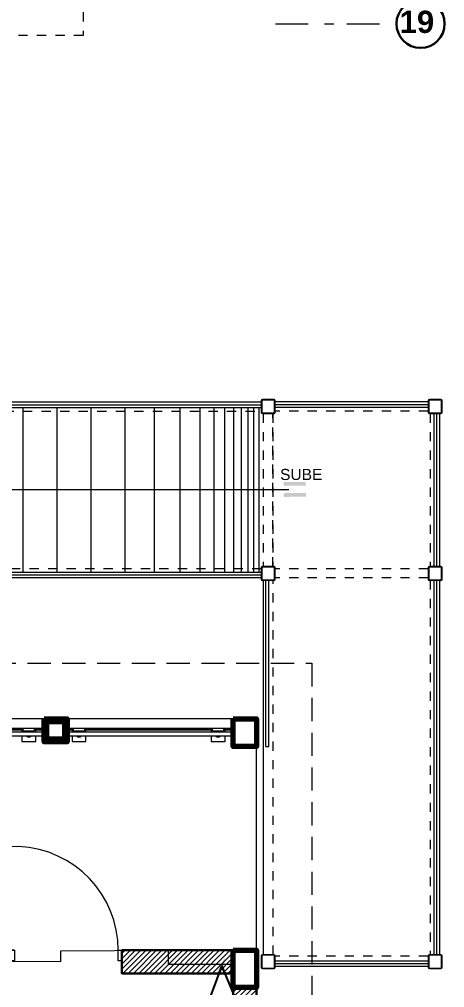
# Model space of a CAD drawing. Header units: millimetres. Extents: x 1 to 121, y 0 to 90.
# Drawn here: x 104.78 to 109.37, y 22.21 to 32.66 of the extents above; entities that cross this region are included whole.
import ezdxf
from ezdxf import colors
from ezdxf.entities.mleader import LeaderData, LeaderLine
from ezdxf.enums import TextEntityAlignment as Align
from ezdxf.math import Vec2, Vec3

# ---------------------------------------------------------------- set-up
doc = ezdxf.new("R2010")
doc.units = ezdxf.units.MM
for name, pattern in [('DASHED2', [0.375, 0.25, -0.125]), ('Dot & Dashed', [0.670278, 0.352778, -0.176389, 0, -0.141111]), ('HIDDEN2', [0.1875, 0.125, -0.0625])]:
    doc.linetypes.add(name, pattern=pattern)
for name, color, linetype, lineweight in [('A-FLOR-HRAL', 11, 'Continuous', 9), ('COLUMNAS 50', 32, 'Continuous', 70), ('COLUMNAS REFOR.', 40, 'Continuous', 25), ('Cotas varias El', 253, 'Continuous', 13), ('Equipamiento SR', 23, 'Continuous', 0), ('flechas', 180, 'Continuous', 15), ('GRAFO 02', 7, 'Continuous', 20), ('GRAFO 4', 7, 'Continuous', 30), ('GRAFO00', 7, 'Continuous', 0), ('Letras El', 9, 'Continuous', 5), ('letras sr', 7, 'Continuous', 5), ('MK-LINEAS GENERALES', 7, 'Continuous', 15), ('Muebles', 252, 'Continuous', 0), ('proyecciones', 1, 'DASHED2', 5), ('Puertas El', 21, 'Continuous', 15)]:
    doc.layers.add(name, color=color, linetype=linetype, lineweight=lineweight)
doc.layers.add('Structural - Combined_Pen_No__161', color=7, linetype='Continuous', lineweight=13, true_color=0x6a6a6a)
doc.styles.add('Generales', font='trebuc.ttf', dxfattribs={"height": 0.1})
doc.styles.add('GENERATED_STYLE_1', font='arialbd.ttf')
doc.styles.add('GENERATED_STYLE_2', font='arial.ttf')

# ---------------------------------------------------------------- blocks, each defined once
blk = doc.blocks.new('Barandilla - 50 x 12mm-V87-Nivel 2')
at = {"layer": 'A-FLOR-HRAL'}
for p, q in [((-27, 93), (-88, 93)), ((-88, 93), (-88, 18)), ((-88, 18), (-88, -57)), ((34, 93), (13, 93)), ((25, 3), (25, 34)), ((27, 79), (57, 79)), ((27, 79), (27, -40)), ((57, 79), (57, -40)), ((-88, -57), (-27, -57)), ((13, -57), (34, -57)), ((57, -40), (27, -40))]:
    blk.add_line(p, q, dxfattribs=at)
for centre, radius, start, end in [((-1, 18), 39.4, 144.0345, 215.4043), ((-19, -78), 120, 93.5651, 96.3187), ((-19, -78), 120, 68.282, 74.173), ((-18, 114), 120, 285.3487, 291.1568), ((-18, 114), 120, 263.1201, 265.9898)]:
    blk.add_arc(centre, radius, start, end, dxfattribs=at)
blk = doc.blocks.new('Barandilla - 50 x 12mm-V8-Nivel 2')
at = {"layer": 'A-FLOR-HRAL'}
for p, q in [((-27, 93), (-88, 93)), ((-88, 93), (-88, 18)), ((-88, 18), (-88, -57)), ((34, 93), (13, 93)), ((25, 3), (25, 34)), ((27, 79), (57, 79)), ((27, 79), (27, -40)), ((57, 79), (57, -40)), ((-88, -57), (-27, -57)), ((13, -57), (34, -57)), ((57, -40), (27, -40))]:
    blk.add_line(p, q, dxfattribs=at)
for centre, radius, start, end in [((-1, 18), 39.4, 144.0345, 215.4043), ((-19, -78), 120, 93.584, 96.3187), ((-19, -78), 120, 68.282, 74.1525), ((-18, 114), 120, 285.3761, 291.1568), ((-18, 114), 120, 263.1201, 265.9625)]:
    blk.add_arc(centre, radius, start, end, dxfattribs=at)
blk = doc.blocks.new('Barandilla - Barandilla-617072-Nivel 2')
at = {"layer": 'A-FLOR-HRAL'}
for p, q in [((119386, 39593), (119320, 39593)), ((119386, 39585), (119320, 39585)), ((119386, 39583), (119320, 39583)), ((119386, 39575), (119320, 39575)), ((121111, 39555), (119320, 39555)), ((119320, 39515), (121111, 39515)), ((120886, 39593), (119505, 39593)), ((120886, 39585), (119505, 39585)), ((120886, 39583), (119505, 39583)), ((120886, 39575), (119505, 39575)), ((121111, 39593), (121005, 39593)), ((121111, 39585), (121005, 39585)), ((121111, 39583), (121005, 39583)), ((121111, 39575), (121005, 39575))]:
    blk.add_line(p, q, dxfattribs=at)
at = {"rotation": 89.99999999999972}
for name, p in [('Barandilla - 50 x 12mm-V87-Nivel 2', (119466, 39541)), ('Barandilla - 50 x 12mm-V8-Nivel 2', (120966, 39541))]:
    blk.add_blockref(name, p, dxfattribs=at)
blk = doc.blocks.new('Barandilla - 50 x 12mm-V88-Nivel 2')
at = {"layer": 'A-FLOR-HRAL'}
for p, q in [((-27, 93), (-88, 93)), ((-88, 93), (-88, 18)), ((-88, 18), (-88, -57)), ((34, 93), (13, 93)), ((25, 3), (25, 34)), ((27, 79), (57, 79)), ((27, 79), (27, -40)), ((57, 79), (57, -40)), ((-88, -57), (-27, -57)), ((13, -57), (34, -57)), ((57, -40), (27, -40))]:
    blk.add_line(p, q, dxfattribs=at)
for centre, radius, start, end in [((-1, 18), 39.4, 144.0345, 215.4043), ((-19, -78), 120, 93.565, 96.3187), ((-19, -78), 120, 68.282, 74.173), ((-18, 114), 120, 285.3487, 291.1568), ((-18, 114), 120, 263.1201, 265.9899)]:
    blk.add_arc(centre, radius, start, end, dxfattribs=at)
blk = doc.blocks.new('Barandilla - Barandilla-617115-Nivel 2')
at = {"layer": 'A-FLOR-HRAL'}
for p, q in [((121427, 39593), (121361, 39593)), ((121427, 39585), (121361, 39585)), ((121427, 39583), (121361, 39583)), ((121427, 39575), (121361, 39575)), ((123152, 39555), (121361, 39555)), ((121361, 39515), (123152, 39515)), ((122927, 39593), (121546, 39593)), ((122927, 39585), (121546, 39585)), ((122927, 39583), (121546, 39583)), ((122927, 39575), (121546, 39575)), ((123152, 39593), (123046, 39593)), ((123152, 39585), (123046, 39585)), ((123152, 39583), (123046, 39583)), ((123152, 39575), (123046, 39575))]:
    blk.add_line(p, q, dxfattribs=at)
at = {"rotation": 89.99999999999972}
for name, p in [('Barandilla - 50 x 12mm-V88-Nivel 2', (121507, 39541)), ('Barandilla - 50 x 12mm-V8-Nivel 2', (123007, 39541))]:
    blk.add_blockref(name, p, dxfattribs=at)
blk = doc.blocks.new('A$C5A0F33B4')
at = {"layer": 'Puertas El', "linetype": 'Continuous'}
blk.add_line((1.12, 1.16), (1.218, 2.276), dxfattribs=at)
at = {"layer": 'Puertas El', "linetype": 'ByBlock'}
for p, q in [((1.005, 1.16), (1.005, 1.2)), ((1.005, 1.2), (1.12, 1.2)), ((1.12, 1.2), (1.005, 1.2)), ((1.12, 1.16), (1.005, 1.16)), ((1.12, 1.2), (1.12, 1.16)), ((1.005, 0), (1.005, 0.04)), ((1.005, 0.04), (1.12, 0.04)), ((1.12, 0), (1.005, 0)), ((1.12, 0), (1.005, 0)), ((1.12, 0), (1.005, 0)), ((1.12, 0.04), (1.12, 0))]:
    blk.add_line(p, q, dxfattribs=at)
blk.add_arc((1.12, 1.16), 1.12, 270, 85, dxfattribs=at)

msp = doc.modelspace()

# ---------------------------------------------------------------- hatches: boundary and pattern name
at = {"layer": 'flechas'}
h = msp.add_hatch(color=256, dxfattribs=at)
h.paths.add_polyline_path([(107.635, 27.509), (107.635, 27.549), (107.875, 27.551), (107.875, 27.511)])
h.paths.add_polyline_path([(107.634, 27.629), (107.634, 27.669), (107.874, 27.671), (107.874, 27.631)])
h = msp.add_hatch(color=256, dxfattribs=at)
h.paths.add_polyline_path([(107.635, 27.509), (107.635, 27.549), (107.875, 27.551), (107.875, 27.511)])
h.paths.add_polyline_path([(107.634, 27.629), (107.634, 27.669), (107.874, 27.671), (107.874, 27.631)])
at = {"layer": 'Muebles'}
h = msp.add_hatch(dxfattribs=at)
h.set_pattern_fill('ANSI31', color=256, scale=0.32, angle=180)
h.set_pattern_definition([(225, (26.379817, -34.07631), (0.028284271, -0.028284271), [])])
h.paths.add_polyline_path([(107.091, 22.616), (105.891, 22.616), (105.891, 22.366), (107.091, 22.366)])
h = msp.add_hatch(dxfattribs=at)
h.set_pattern_fill('ANSI31', color=256, scale=0.32, angle=180)
h.set_pattern_definition([(225, (66.655473, -33.769517), (0.028284271, -0.028284271), [])])
h.paths.add_polyline_path([(107.091, 21.216), (107.341, 21.216), (107.341, 22.216), (107.091, 22.216)])

# ---------------------------------------------------------------- linework, layer by layer
at = {"color": 252, "lineweight": 0, "true_color": 0x939598}
for p, q in [((104.821, 28.474), (104.821, 26.694)), ((105.188, 28.474), (105.188, 26.694)), ((105.554, 28.474), (105.554, 26.694)), ((105.921, 28.474), (105.921, 26.694)), ((106.24, 28.474), (106.24, 26.694)), ((106.515, 28.474), (106.515, 26.694)), ((106.73, 28.474), (106.73, 26.694)), ((106.882, 28.474), (106.882, 26.694)), ((106.999, 28.474), (106.999, 26.694)), ((107.096, 28.474), (107.096, 26.694)), ((107.177, 28.474), (107.177, 26.694)), ((107.249, 28.474), (107.249, 26.694)), ((107.31, 28.474), (107.31, 26.694)), ((107.366, 28.474), (107.366, 26.694))]:
    msp.add_line(p, q, dxfattribs=at)
at = {"lineweight": 0}
for p, q in [((107.693, 27.584), (97.077, 27.584)), ((107.091, 25.114), (67.649, 25.114)), ((107.342, 22.613), (107.341, 24.814))]:
    msp.add_line(p, q, dxfattribs=at)
msp.add_line((107.415, 24.814), (107.415, 24.814))
at = {"layer": 'A-FLOR-HRAL'}
for p, q in [((104.224, 28.504), (107.394, 28.504)), ((104.224, 28.474), (107.394, 28.474)), ((109.194, 28.504), (107.544, 28.504)), ((109.194, 28.474), (107.544, 28.474)), ((109.259, 26.759), (109.259, 28.409)), ((109.289, 26.759), (109.289, 28.409)), ((107.394, 26.694), (102.064, 26.694)), ((107.394, 26.664), (102.064, 26.664)), ((107.444, 24.814), (107.444, 26.609)), ((107.474, 24.814), (107.474, 26.609)), ((109.259, 22.569), (109.259, 26.609)), ((109.289, 22.569), (109.289, 26.609)), ((107.444, 24.814), (107.474, 24.814)), ((107.544, 22.504), (109.194, 22.504)), ((107.544, 22.474), (109.194, 22.474))]:
    msp.add_line(p, q, dxfattribs=at)
at = {"layer": 'COLUMNAS 50', "linetype": 'Continuous'}
for points in [[(105.051, 25.114), (105.301, 25.114), (105.301, 24.864), (105.051, 24.864), (105.051, 25.114)], [(107.091, 25.114), (107.341, 25.114), (107.341, 24.814), (107.091, 24.814), (107.091, 25.114)], [(107.091, 22.616), (107.341, 22.616), (107.341, 22.216), (107.091, 22.216), (107.091, 22.616)], [(107.091, 22.616), (107.341, 22.616), (107.341, 22.216), (107.091, 22.216), (107.091, 22.616)]]:
    msp.add_lwpolyline(points, dxfattribs=at)
msp.add_lwpolyline([(105.081, 25.084), (105.271, 25.084), (105.271, 24.894), (105.081, 24.894)], close=True, dxfattribs=at)
at = {"layer": 'COLUMNAS REFOR.', "lineweight": 30}
for points in [[(107.091, 22.616), (105.891, 22.616), (105.891, 22.366), (107.091, 22.366)], [(107.091, 21.216), (107.341, 21.216), (107.341, 22.216), (107.091, 22.216)]]:
    msp.add_lwpolyline(points, close=True, dxfattribs=at)
at = {"layer": 'Cotas varias El', "linetype": 'Dot & Dashed'}
msp.add_line((107.547, 32.614), (108.852, 32.614), dxfattribs=at)
at = {"layer": 'Cotas varias El'}
msp.add_lwpolyline([(107.091, 22.466), (107.091, 21.516), (107.192, 21.516), (107.193, 17.222), (107.091, 17.222), (107.091, 16.372), (103.259, 16.371), (103.259, 16.522), (103.009, 16.522), (103.009, 16.623), (102.859, 16.623), (102.859, 16.373), (97.558, 16.373), (97.558, 22.466), (103.006, 22.466), (103.006, 22.216), (103.259, 22.216), (103.259, 22.501), (105.231, 22.497), (105.231, 22.612), (106.391, 22.616), (106.391, 22.466), (107.091, 22.466)], dxfattribs=at)
at = {"layer": 'GRAFO 02', "ltscale": 0.4}
for p, q in [((104.224, 28.534), (107.394, 28.534)), ((109.194, 28.534), (107.544, 28.534)), ((109.319, 26.759), (109.319, 28.409)), ((109.319, 26.759), (109.319, 28.409)), ((107.394, 26.634), (102.064, 26.634)), ((107.415, 26.609), (107.415, 22.569)), ((107.415, 26.609), (107.415, 22.569)), ((109.319, 22.569), (109.319, 26.609)), ((107.544, 22.444), (109.194, 22.444)), ((107.544, 22.444), (109.194, 22.444))]:
    msp.add_line(p, q, dxfattribs=at)
at = {"layer": 'GRAFO 4', "linetype": 'Continuous'}
msp.add_circle((109.112, 32.614), 0.26, dxfattribs=at)
at = {"layer": 'GRAFO00', "color": 252, "linetype": 'DASHED2', "lineweight": 0}
msp.add_lwpolyline([(97.373, 25.714), (107.941, 25.714), (107.941, 15.422), (66.799, 15.422), (66.799, 25.714), (93.874, 25.714)], dxfattribs=at)
at = {"layer": 'Letras El'}
msp.add_lwpolyline([(106.945, 22.379), (106.696, 21.724)], dxfattribs=at)
msp.add_lwpolyline([(106.945, 22.379), (106.696, 21.724)], dxfattribs=at)
at = {"layer": 'Letras El', "color": 7, "lineweight": 0}
for points in [[(106.973, 22.368), (107.008, 22.548), (106.917, 22.389)], [(106.973, 22.368), (107.007, 22.548), (106.917, 22.389)]]:
    msp.add_solid(points, dxfattribs=at)
at = {"layer": 'MK-LINEAS GENERALES', "color": 7, "linetype": 'Continuous'}
for p, q in [((107.394, 28.546), (107.394, 28.421)), ((107.4, 28.546), (107.4, 28.421)), ((107.532, 28.559), (107.407, 28.559)), ((107.532, 28.552), (107.407, 28.552)), ((107.538, 28.421), (107.538, 28.546)), ((107.544, 28.421), (107.544, 28.546)), ((109.194, 28.546), (109.194, 28.421)), ((109.2, 28.546), (109.2, 28.421)), ((109.332, 28.559), (109.207, 28.559)), ((109.332, 28.552), (109.207, 28.552)), ((109.338, 28.421), (109.338, 28.546)), ((109.344, 28.421), (109.344, 28.546)), ((107.407, 28.415), (107.532, 28.415)), ((107.407, 28.409), (107.532, 28.409)), ((109.207, 28.415), (109.332, 28.415)), ((109.207, 28.409), (109.332, 28.409)), ((107.513, 26.759), (107.407, 26.759)), ((107.513, 26.752), (107.407, 26.752)), ((107.532, 26.759), (107.513, 26.759)), ((107.532, 26.752), (107.513, 26.752)), ((109.316, 26.759), (109.207, 26.759)), ((109.332, 26.752), (109.207, 26.752)), ((109.332, 26.759), (109.316, 26.759)), ((107.394, 26.746), (107.394, 26.64)), ((107.4, 26.746), (107.4, 26.64)), ((107.538, 26.621), (107.538, 26.746)), ((107.544, 26.621), (107.544, 26.746)), ((109.194, 26.746), (109.194, 26.64)), ((109.2, 26.746), (109.2, 26.64)), ((109.338, 26.621), (109.338, 26.746)), ((109.344, 26.621), (109.344, 26.746)), ((107.394, 26.64), (107.394, 26.621)), ((107.4, 26.64), (107.4, 26.621)), ((107.407, 26.615), (107.532, 26.615)), ((107.407, 26.609), (107.532, 26.609)), ((109.194, 26.64), (109.194, 26.621)), ((109.2, 26.64), (109.2, 26.621)), ((109.207, 26.615), (109.332, 26.615)), ((109.207, 26.609), (109.332, 26.609)), ((107.394, 22.556), (107.394, 22.431)), ((107.4, 22.556), (107.4, 22.431)), ((107.532, 22.569), (107.407, 22.569)), ((107.532, 22.562), (107.407, 22.562)), ((107.538, 22.431), (107.538, 22.556)), ((107.544, 22.431), (107.544, 22.556)), ((109.194, 22.556), (109.194, 22.431)), ((109.2, 22.556), (109.2, 22.431)), ((109.316, 22.569), (109.207, 22.569)), ((109.332, 22.562), (109.207, 22.562)), ((109.332, 22.569), (109.316, 22.569)), ((109.338, 22.431), (109.338, 22.556)), ((109.344, 22.431), (109.344, 22.556)), ((107.407, 22.425), (107.532, 22.425)), ((107.407, 22.419), (107.532, 22.419)), ((109.207, 22.425), (109.332, 22.425)), ((109.207, 22.419), (109.332, 22.419))]:
    msp.add_line(p, q, dxfattribs=at)
for centre, radius, start, end in [((107.407, 28.546), 0.0126, 90, 180), ((107.407, 28.546), 0.0063, 90, 180), ((107.532, 28.546), 0.0126, 0, 90), ((107.532, 28.546), 0.0063, 0, 90), ((109.207, 28.546), 0.0126, 90, 180), ((109.207, 28.546), 0.0063, 90, 180), ((109.332, 28.546), 0.0126, 0, 90), ((109.332, 28.546), 0.0063, 0, 90), ((107.407, 28.421), 0.0126, 180, 270), ((107.407, 28.421), 0.0063, 180, 270), ((107.532, 28.421), 0.0126, 270, 0), ((107.532, 28.421), 0.0063, 270, 0), ((109.207, 28.421), 0.0126, 180, 270), ((109.207, 28.421), 0.0063, 180, 270), ((109.332, 28.421), 0.0126, 270, 0), ((109.332, 28.421), 0.0063, 270, 0), ((107.407, 26.746), 0.0126, 90, 180), ((107.407, 26.746), 0.0063, 90, 180), ((107.532, 26.746), 0.0126, 0, 90), ((107.532, 26.746), 0.0063, 0, 90), ((109.207, 26.746), 0.0126, 90, 180), ((109.207, 26.746), 0.0063, 90, 180), ((109.332, 26.746), 0.0126, 0, 90), ((109.332, 26.746), 0.0063, 0, 90), ((107.407, 26.621), 0.0126, 180, 270), ((107.407, 26.621), 0.0063, 180, 270), ((107.532, 26.621), 0.0126, 270, 0), ((107.532, 26.621), 0.0063, 270, 0), ((109.207, 26.621), 0.0126, 180, 270), ((109.207, 26.621), 0.0063, 180, 270), ((109.332, 26.621), 0.0126, 270, 0), ((109.332, 26.621), 0.0063, 270, 0), ((107.407, 22.556), 0.0126, 90, 180), ((107.407, 22.556), 0.0063, 90, 180), ((107.532, 22.556), 0.0126, 0, 90), ((107.532, 22.556), 0.0063, 0, 90), ((109.207, 22.556), 0.0126, 90, 180), ((109.207, 22.556), 0.0063, 90, 180), ((109.332, 22.556), 0.0126, 0, 90), ((109.332, 22.556), 0.0063, 0, 90), ((107.407, 22.431), 0.0126, 180, 270), ((107.407, 22.431), 0.0063, 180, 270), ((107.532, 22.431), 0.0126, 270, 0), ((107.532, 22.431), 0.0063, 270, 0), ((109.207, 22.431), 0.0126, 180, 270), ((109.207, 22.431), 0.0063, 180, 270), ((109.332, 22.431), 0.0126, 270, 0), ((109.332, 22.431), 0.0063, 270, 0)]:
    msp.add_arc(centre, radius, start, end, dxfattribs=at)
at = {"layer": 'proyecciones', "linetype": 'HIDDEN2', "ltscale": 0.5}
for p, q in [((105.474, 36.538), (105.474, 32.489)), ((105.474, 32.489), (104.274, 32.489)), ((104.224, 28.434), (107.394, 28.434)), ((109.194, 28.434), (107.544, 28.434)), ((107.415, 28.409), (107.415, 26.759)), ((107.415, 28.409), (107.415, 26.759)), ((107.519, 26.759), (107.519, 28.409)), ((107.519, 28.409), (107.519, 26.759)), ((109.215, 28.409), (109.215, 26.759)), ((109.215, 28.409), (109.215, 26.759)), ((107.394, 26.734), (102.064, 26.734)), ((109.194, 26.734), (107.544, 26.734)), ((107.523, 22.569), (107.523, 26.609)), ((107.523, 22.569), (107.523, 26.609)), ((109.194, 26.634), (107.544, 26.634)), ((109.215, 26.609), (109.215, 22.569)), ((109.215, 26.609), (109.215, 22.569)), ((109.319, 22.569), (109.319, 26.609)), ((109.194, 22.552), (107.544, 22.552)), ((109.194, 22.552), (107.544, 22.552))]:
    msp.add_line(p, q, dxfattribs=at)

# ---------------------------------------------------------------- block references
at = {"layer": 'A-FLOR-HRAL', "xscale": 0.001, "yscale": 0.001, "zscale": 0.001}
for name in ['Barandilla - Barandilla-617072-Nivel 2', 'Barandilla - Barandilla-617115-Nivel 2']:
    msp.add_blockref(name, (-16.061, -14.584), dxfattribs=at)
at = {"layer": 'Equipamiento SR', "rotation": 90.00000000000001}
msp.add_blockref('A$C5A0F33B4', (105.891, 21.496), dxfattribs=at)

# ---------------------------------------------------------------- texts
at = {"insert": (109.259, 32.512), "char_height": 0.24, "attachment_point": 9, "rotation": 0, "style": 'GENERATED_STYLE_1'}
msp.add_mtext('19', dxfattribs=at)
at = {"layer": 'Structural - Combined_Pen_No__161', "color": 7, "style": 'GENERATED_STYLE_2'}
msp.add_attdef('SUBE', text='  9 x 0.17 = 1.53', height=0.12, rotation=0, dxfattribs=at).set_placement((107.597, 27.751), align=Align.MIDDLE_LEFT)

# ---------------------------------------------------------------- leaders
at = {"layer": 'letras sr'}
ml = msp.add_multileader_mtext('Standard', dxfattribs=at)
ml.set_content('Columnas de reforzamiento', color=256, style='Generales')
ml.set_leader_properties()
ml.build(insert=Vec2(0, 0))
ml.multileader.update_dxf_attribs({"text_right_attachment_type": 6, "dogleg_length": 0.36, "arrow_head_size": 0.1})
ctx = ml.context
ctx.base_point, ctx.char_height, ctx.arrow_head_size, ctx.landing_gap_size, ctx.plane_origin = Vec3(105.21, 21.814), 0.13, 0.1, 0.09, Vec3(106.973, 22.081)
ctx.right_attachment = 6
notes = []
notes.append((ctx, [(0, (1, 1, 0), (106.696, 21.724), (-1, 0), 0.183, [(1, [(107.217, 21.853), (106.967, 22.451)], 0, [])])]))
ctx.mtext.insert, ctx.mtext.width, ctx.mtext.flow_direction = Vec3(105.3, 21.88), 1.46918, 5
for ctx, leaders in notes:
    for number, flags, end, landing, length, lines in leaders:
        leader = LeaderData()
        leader.index, (leader.has_last_leader_line, leader.has_dogleg_vector, leader.attachment_direction) = number, flags
        leader.last_leader_point, leader.dogleg_vector, leader.dogleg_length = Vec3(end), Vec3(landing), length
        for number, points, colour, breaks in lines:
            line = LeaderLine()
            line.index, line.vertices, line.color, line.breaks = number, Vec3.list(points), colors.encode_raw_color(colour), breaks
            leader.lines.append(line)
        ctx.leaders.append(leader)

doc.saveas('drawing.dxf')
